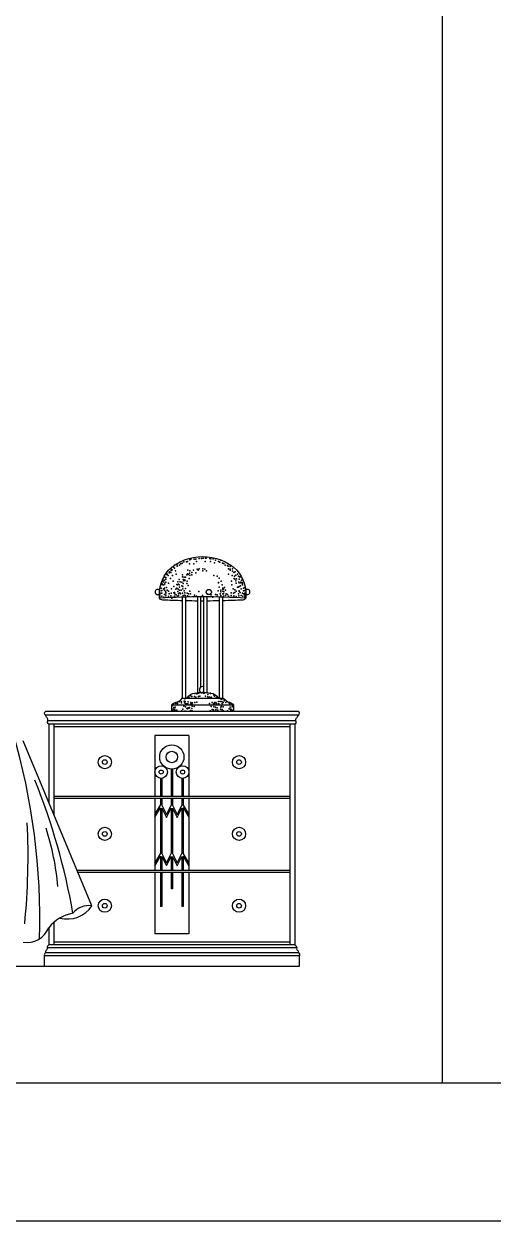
# Model space of a CAD drawing. Header units: inches. Extents: x 6.7 to 49.2, y 11 to 35.8.
# Drawn here: x 34.338 to 35.442, y 11.046 to 13.864 of the extents above; entities that cross this region are included whole.
import ezdxf

# ---------------------------------------------------------------- set-up
doc = ezdxf.new("R2010")
doc.units = ezdxf.units.IN
doc.header["$MEASUREMENT"] = 0
for name, color, linetype in [('02', 2, 'Continuous'), ('1', 1, 'Continuous'), ('4', 4, 'Continuous'), ('kadrbm', 4, 'Continuous')]:
    doc.layers.add(name, color=color, linetype=linetype)

# ---------------------------------------------------------------- blocks, each defined once
blk = doc.blocks.new('kadrbm')
at = {"layer": 'kadrbm', "color": 4}
blk.add_lwpolyline([(0, 0), (0, 24.7972), (21, 24.7972), (21, 0), (0, 0)], close=True, dxfattribs=at)
blk.add_lwpolyline([(20.6631, 0.3257), (20.6631, 24.4603), (0.3369, 24.4603), (0.3369, 0.3257), (20.6631, 0.3257)], dxfattribs=at)

msp = doc.modelspace()

# ---------------------------------------------------------------- linework, layer by layer
at = {"layer": '02'}
for p, q in [((34.7115, 12.2765), (34.7115, 12.5147)), ((34.7187, 12.2765), (34.7187, 12.5149)), ((34.7475, 12.2901), (34.7475, 12.5154)), ((34.7547, 12.3031), (34.7547, 12.5154)), ((34.7617, 12.2901), (34.7617, 12.5154)), ((34.7689, 12.2892), (34.7689, 12.5154)), ((34.7986, 12.2765), (34.7986, 12.5149)), ((34.8059, 12.2765), (34.8059, 12.5147)), ((34.8311, 12.2604), (34.6863, 12.2604)), ((34.9834, 12.2368), (34.3891, 12.2368)), ((34.9782, 12.2238), (34.3943, 12.2238)), ((34.9759, 12.2158), (34.3966, 12.2158)), ((34.4086, 12.2158), (34.4086, 12.0028)), ((34.9639, 12.2093), (34.4086, 12.2093)), ((34.9639, 12.2158), (34.9639, 11.6958)), ((34.6462, 12.1893), (34.6462, 12.0453)), ((34.7262, 12.1893), (34.6462, 12.1893)), ((34.7262, 12.1893), (34.7262, 12.0453)), ((34.6846, 12.1099), (34.6846, 12.0453)), ((34.6876, 12.1099), (34.6876, 12.0453)), ((34.6595, 12.088), (34.6595, 12.0453)), ((34.6625, 12.088), (34.6625, 12.0453)), ((34.7099, 12.088), (34.7099, 12.0453)), ((34.7129, 12.088), (34.7129, 12.0453)), ((34.9639, 12.0453), (34.4086, 12.0453)), ((34.9639, 12.0403), (34.4086, 12.0403)), ((34.6462, 12.0403), (34.6462, 11.8713)), ((34.6595, 12.0403), (34.6595, 12.0248)), ((34.6625, 12.0403), (34.6625, 12.0246)), ((34.6846, 12.0403), (34.6846, 12.0244)), ((34.6876, 12.0403), (34.6876, 12.0246)), ((34.7099, 12.0403), (34.7099, 12.0244)), ((34.7129, 12.0403), (34.7129, 12.0251)), ((34.7262, 12.0403), (34.7262, 11.8713)), ((34.6595, 12.019), (34.6595, 11.9105)), ((34.6625, 12.018), (34.6625, 11.911)), ((34.6846, 12.0178), (34.6846, 11.9108)), ((34.6876, 12.018), (34.6876, 11.911)), ((34.7099, 12.0178), (34.7099, 11.9108)), ((34.7129, 12.0192), (34.7129, 11.9107)), ((34.6595, 11.9046), (34.6595, 11.8713)), ((34.6625, 11.9044), (34.6625, 11.8713)), ((34.6846, 11.9042), (34.6846, 11.8713)), ((34.6876, 11.9044), (34.6876, 11.8713)), ((34.7099, 11.9042), (34.7099, 11.8713)), ((34.7129, 11.9048), (34.7129, 11.8713)), ((34.9639, 11.8713), (34.4634, 11.8713)), ((34.9639, 11.8663), (34.4634, 11.8663)), ((34.6462, 11.8663), (34.6462, 11.7223)), ((34.6595, 11.8663), (34.6595, 11.7863)), ((34.6625, 11.8663), (34.6625, 11.7863)), ((34.6846, 11.8663), (34.6846, 11.8277)), ((34.6876, 11.8663), (34.6876, 11.8277)), ((34.7099, 11.8663), (34.7099, 11.7863)), ((34.7129, 11.8663), (34.7129, 11.7863)), ((34.7262, 11.8663), (34.7262, 11.7223)), ((34.6876, 11.8277), (34.6846, 11.8277)), ((34.6625, 11.7863), (34.6595, 11.7863)), ((34.7129, 11.7863), (34.7099, 11.7863)), ((34.4086, 11.7502), (34.4086, 11.6958)), ((34.9639, 11.7023), (34.4086, 11.7023)), ((34.7262, 11.7223), (34.6462, 11.7223)), ((34.9863, 11.6703), (34.3863, 11.6703)), ((34.9838, 11.6776), (34.3887, 11.6776)), ((34.9799, 11.6893), (34.3927, 11.6892))]:
    msp.add_line(p, q, dxfattribs=at)
for points in [[(34.6574, 12.5121, -0.211623), (34.6781, 12.5783, -0.394402), (34.8393, 12.5783, -0.211623), (34.8599, 12.5121)], [(34.7115, 12.506, -0.006413), (34.665, 12.5078, -0.32566), (34.6574, 12.5121)], [(34.8599, 12.5121, -0.261126), (34.8535, 12.5078, -0.006576), (34.8059, 12.506, -0.006576)], [(34.7475, 12.5054, -0.003969), (34.7187, 12.5058, -0.003969)], [(34.7617, 12.5054, -0.000961), (34.7547, 12.5054, -0.000961)], [(34.7986, 12.5058, -0.004096), (34.7689, 12.5054, -0.004096)], [(34.7225, 12.2765, -0.279541), (34.7407, 12.2886, -0.105641), (34.7767, 12.2886, -0.279541), (34.7948, 12.2765)], [(34.6863, 12.2458), (34.6863, 12.2604, -0.257824), (34.6998, 12.2683, 0.183308), (34.7101, 12.2765), (34.8072, 12.2765), (34.8175, 12.2683, -0.257824), (34.8311, 12.2604), (34.8311, 12.2458)]]:
    msp.add_lwpolyline(points, format="xyb", dxfattribs=at)
for points in [[(34.6462, 12.0027), (34.6595, 12.0248)], [(34.6462, 11.9969), (34.6595, 12.019)], [(34.6625, 12.0246), (34.6736, 12.0028), (34.6846, 12.0244)], [(34.6625, 12.018), (34.6736, 11.9962), (34.6846, 12.0178)], [(34.6876, 12.0246), (34.6988, 12.0026), (34.7099, 12.0244)], [(34.6876, 12.018), (34.6988, 11.9959), (34.7099, 12.0178)], [(34.7129, 12.0251), (34.7262, 12.0027)], [(34.7129, 12.0192), (34.7262, 11.9969)], [(34.6462, 11.8883), (34.6595, 11.9105)], [(34.6462, 11.8825), (34.6595, 11.9046)], [(34.6625, 11.911), (34.6736, 11.8892), (34.6846, 11.9108)], [(34.6625, 11.9044), (34.6736, 11.8826), (34.6846, 11.9042)], [(34.6876, 11.911), (34.6988, 11.889), (34.7099, 11.9108)], [(34.6876, 11.9044), (34.6988, 11.8823), (34.7099, 11.9042)], [(34.7129, 11.9107), (34.7262, 11.8883)], [(34.7129, 11.9048), (34.7262, 11.8825)]]:
    msp.add_lwpolyline(points, dxfattribs=at)
for centre, radius in [((34.7732, 12.5266), 0.00614), ((34.6861, 12.1384), 0.0285), ((34.6861, 12.1384), 0.0135), ((34.5283, 12.1263), 0.0155), ((34.5283, 12.1263), 0.00548), ((34.6611, 12.1028), 0.0148), ((34.7114, 12.1028), 0.0148), ((34.8442, 12.1263), 0.0155), ((34.8442, 12.1263), 0.00548), ((34.6611, 12.1028), 0.00481), ((34.7114, 12.1028), 0.00481), ((34.5283, 11.9573), 0.0155), ((34.5283, 11.9573), 0.00548), ((34.8442, 11.9573), 0.0155), ((34.8442, 11.9573), 0.00548), ((34.5283, 11.7883), 0.0155), ((34.5283, 11.7883), 0.00548), ((34.8442, 11.7883), 0.0155), ((34.8442, 11.7883), 0.00548)]:
    msp.add_circle(centre, radius, dxfattribs=at)
for centre, radius, start, end in [((34.6528, 12.5266), 0.00614, 39.3666, 311.6569), ((34.7587, 10.9554), 1.56, 86.2788, 93.7212), ((34.8638, 12.5266), 0.00614, 237.5485, 131.5231), ((34.7588, 12.2965), 0.00771, 67.6651, 233.2381), ((32.7932, 11.7535), 1.5825, 358.4387, 16.2285), ((32.9123, 11.5006), 1.5645, 9.932, 21.8845), ((32.7482, 11.9037), 1.5996, 354.3251, 2.8536), ((33.7854, 11.7764), 0.6353, 5.1252, 17.8055)]:
    msp.add_arc(centre, radius, start, end, dxfattribs=at)
for p in [(34.7144, 12.5977), (34.7206, 12.5977), (34.7231, 12.5989), (34.7281, 12.6026), (34.7306, 12.6039), (34.7387, 12.6037), (34.7423, 12.6037), (34.7442, 12.5982), (34.7506, 12.6055), (34.7561, 12.6055), (34.7597, 12.6064), (34.7643, 12.5982), (34.7652, 12.6064), (34.767, 12.6064), (34.7753, 12.6055), (34.7771, 12.5982), (34.778, 12.6046), (34.7835, 12.6046), (34.789, 12.6018), (34.7962, 12.5989), (34.7991, 12.5973), (34.8012, 12.6014), (34.6746, 12.568), (34.6755, 12.5689), (34.6797, 12.5717), (34.681, 12.5744), (34.6837, 12.5726), (34.6846, 12.5808), (34.6846, 12.5771), (34.6872, 12.5791), (34.6901, 12.5854), (34.692, 12.5899), (34.6921, 12.5828), (34.6946, 12.5766), (34.6966, 12.5689), (34.6983, 12.5878), (34.6984, 12.5909), (34.7039, 12.5899), (34.707, 12.5927), (34.7103, 12.5945), (34.7231, 12.5698), (34.724, 12.578), (34.7249, 12.568), (34.7277, 12.5927), (34.7277, 12.5707), (34.7281, 12.5766), (34.733, 12.5729), (34.7368, 12.5779), (34.7378, 12.5927), (34.7423, 12.5716), (34.7454, 12.5804), (34.7479, 12.5779), (34.7504, 12.5816), (34.7591, 12.5816), (34.7591, 12.5766), (34.764, 12.5804), (34.7677, 12.5766), (34.7863, 12.5954), (34.8055, 12.5945), (34.8086, 12.594), (34.8119, 12.5899), (34.8173, 12.589), (34.8186, 12.5878), (34.8192, 12.5689), (34.8198, 12.5816), (34.8235, 12.5865), (34.8235, 12.5804), (34.8235, 12.5779), (34.8238, 12.5899), (34.8285, 12.5816), (34.8285, 12.5754), (34.8321, 12.5726), (34.8348, 12.5744), (34.8403, 12.5689), (34.6636, 12.546), (34.6636, 12.5433), (34.6654, 12.5543), (34.6661, 12.5506), (34.6673, 12.5497), (34.6673, 12.5433), (34.6686, 12.5544), (34.6698, 12.5618), (34.6698, 12.5457), (34.6718, 12.557), (34.6718, 12.5497), (34.6723, 12.5605), (34.6773, 12.5655), (34.6782, 12.5479), (34.6828, 12.5588), (34.6874, 12.5652), (34.6892, 12.5524), (34.6975, 12.5442), (34.6983, 12.5432), (34.7002, 12.5506), (34.702, 12.5451), (34.703, 12.5561), (34.703, 12.5433), (34.7057, 12.5506), (34.7094, 12.5497), (34.7094, 12.5415), (34.7112, 12.5671), (34.7112, 12.5625), (34.713, 12.5561), (34.713, 12.5469), (34.7144, 12.5531), (34.7149, 12.5616), (34.7167, 12.5534), (34.7169, 12.5556), (34.7185, 12.5616), (34.7213, 12.5671), (34.7213, 12.5469), (34.7219, 12.5519), (34.7249, 12.5424), (34.7268, 12.5588), (34.7281, 12.5667), (34.7332, 12.5671), (34.7851, 12.5655), (34.7925, 12.5643), (34.7962, 12.5494), (34.7962, 12.5482), (34.7975, 12.5593), (34.8024, 12.5519), (34.8049, 12.5432), (34.8266, 12.5524), (34.8272, 12.5432), (34.8284, 12.5652), (34.833, 12.5588), (34.8334, 12.5643), (34.8347, 12.5568), (34.8371, 12.5667), (34.8371, 12.5531), (34.8375, 12.5479), (34.8384, 12.5581), (34.8433, 12.5643), (34.844, 12.5497), (34.8446, 12.5568), (34.8446, 12.5482), (34.8458, 12.5618), (34.8467, 12.5625), (34.8476, 12.5415), (34.8483, 12.5482), (34.8485, 12.5497), (34.8504, 12.5543), (34.852, 12.5494), (34.8522, 12.546), (34.8522, 12.5433), (34.6581, 12.5204), (34.6581, 12.5168), (34.6581, 12.5131), (34.6599, 12.5241), (34.6608, 12.536), (34.6608, 12.5296), (34.6627, 12.5305), (34.6627, 12.5241), (34.6627, 12.5168), (34.6663, 12.5341), (34.6673, 12.5149), (34.6686, 12.5358), (34.6686, 12.5308), (34.6686, 12.5209), (34.6709, 12.5277), (34.6718, 12.5177), (34.6723, 12.5259), (34.6723, 12.5222), (34.6736, 12.537), (34.6748, 12.5308), (34.6782, 12.5287), (34.6782, 12.5159), (34.6797, 12.5222), (34.6837, 12.5177), (34.6846, 12.5241), (34.6856, 12.5341), (34.6859, 12.5123), (34.6911, 12.5396), (34.6911, 12.525), (34.692, 12.5259), (34.692, 12.5168), (34.6934, 12.5222), (34.6959, 12.5333), (34.6966, 12.5204), (34.6975, 12.536), (34.6993, 12.5168), (34.7002, 12.5277), (34.7011, 12.5332), (34.702, 12.5186), (34.7021, 12.5234), (34.7039, 12.5378), (34.7045, 12.5308), (34.7048, 12.525), (34.7066, 12.5223), (34.7083, 12.5308), (34.7112, 12.5241), (34.712, 12.5395), (34.712, 12.5345), (34.713, 12.5186), (34.7149, 12.5296), (34.7167, 12.5195), (34.7169, 12.5246), (34.7176, 12.5186), (34.7185, 12.5351), (34.7222, 12.5241), (34.7231, 12.5177), (34.7256, 12.5222), (34.7268, 12.5159), (34.7286, 12.5287), (34.7304, 12.5223), (34.7396, 12.5195), (34.7442, 12.5168), (34.7497, 12.5277), (34.7579, 12.5186), (34.7689, 12.5223), (34.7789, 12.5197), (34.7826, 12.5147), (34.7888, 12.5209), (34.7925, 12.5197), (34.7925, 12.516), (34.795, 12.5296), (34.7975, 12.5383), (34.8, 12.5222), (34.8012, 12.5308), (34.8012, 12.5271), (34.8012, 12.5184), (34.8062, 12.5358), (34.8062, 12.5333), (34.8062, 12.5284), (34.8062, 12.5222), (34.8074, 12.5333), (34.8074, 12.5222), (34.8074, 12.5172), (34.8086, 12.5271), (34.8099, 12.537), (34.8124, 12.5308), (34.8124, 12.5184), (34.8136, 12.5222), (34.8173, 12.5209), (34.8198, 12.5172), (34.826, 12.5246), (34.826, 12.5184), (34.8302, 12.5341), (34.8311, 12.5241), (34.8321, 12.5177), (34.8347, 12.5321), (34.8347, 12.5259), (34.8375, 12.5287), (34.8375, 12.5159), (34.8403, 12.5378), (34.8421, 12.5378), (34.8433, 12.5222), (34.844, 12.5177), (34.8446, 12.5395), (34.8446, 12.5296), (34.8449, 12.5277), (34.8471, 12.5259), (34.8494, 12.5341), (34.8494, 12.5186), (34.8522, 12.5241), (34.8531, 12.5168), (34.8545, 12.5222), (34.8549, 12.536), (34.8549, 12.5296), (34.8568, 12.5369), (34.8577, 12.5305), (34.8577, 12.5241), (34.8577, 12.5204), (34.8577, 12.5168), (34.8577, 12.5131), (34.7401, 12.2879), (34.7447, 12.287), (34.7479, 12.2882), (34.7502, 12.2891), (34.756, 12.2896), (34.7586, 12.2905), (34.7607, 12.2885), (34.7624, 12.2888), (34.7764, 12.2882), (34.7773, 12.2879), (34.6877, 12.2594), (34.6953, 12.2646), (34.6996, 12.2641), (34.7037, 12.2678), (34.7084, 12.2693), (34.7089, 12.2661), (34.715, 12.2696), (34.7159, 12.2655), (34.7168, 12.2754), (34.7177, 12.269), (34.718, 12.2643), (34.7215, 12.2632), (34.7235, 12.2635), (34.7244, 12.2769), (34.7244, 12.2679), (34.7264, 12.2792), (34.7267, 12.2777), (34.7299, 12.2629), (34.731, 12.2669), (34.7313, 12.2812), (34.7334, 12.2809), (34.7335, 12.2633), (34.734, 12.258), (34.735, 12.2659), (34.7395, 12.2806), (34.74, 12.2664), (34.7427, 12.2792), (34.7446, 12.2674), (34.7491, 12.2806), (34.7523, 12.2812), (34.765, 12.2812), (34.7709, 12.2856), (34.7712, 12.2798), (34.7747, 12.2792), (34.7748, 12.2639), (34.7787, 12.2792), (34.7814, 12.2664), (34.7839, 12.2633), (34.7848, 12.2844), (34.786, 12.2832), (34.7864, 12.2669), (34.7869, 12.2815), (34.7875, 12.2629), (34.7899, 12.2669), (34.7907, 12.2777), (34.7915, 12.2643), (34.793, 12.2769), (34.796, 12.2689), (34.7962, 12.2635), (34.7968, 12.2638), (34.7997, 12.269), (34.8006, 12.2754), (34.8032, 12.2748), (34.8035, 12.2687), (34.8049, 12.2646), (34.8067, 12.2754), (34.807, 12.2667), (34.809, 12.2702), (34.8131, 12.2667), (34.8209, 12.2652), (34.8227, 12.2638), (34.83, 12.2588), (34.6883, 12.2469), (34.6891, 12.251), (34.6909, 12.2545), (34.6923, 12.2484), (34.6932, 12.251), (34.6941, 12.2553), (34.6966, 12.2467), (34.6976, 12.2487), (34.7098, 12.2467), (34.7118, 12.2507), (34.7145, 12.2577), (34.7162, 12.2466), (34.7183, 12.2565), (34.7185, 12.2463), (34.7215, 12.2521), (34.7226, 12.2518), (34.7247, 12.2542), (34.727, 12.2536), (34.7273, 12.255), (34.7304, 12.2477), (34.7335, 12.2523), (34.734, 12.2467), (34.7385, 12.2573), (34.7763, 12.2467), (34.7773, 12.2472), (34.7788, 12.2573), (34.7808, 12.2502), (34.784, 12.2492), (34.784, 12.2475), (34.7851, 12.2562), (34.7883, 12.2466), (34.7886, 12.2553), (34.7898, 12.2504), (34.7927, 12.2542), (34.7939, 12.2486), (34.7947, 12.2484), (34.8006, 12.2513), (34.8011, 12.2556), (34.8011, 12.2466), (34.8029, 12.2577), (34.8046, 12.2502), (34.8046, 12.2472), (34.8071, 12.2563), (34.8076, 12.2467), (34.8172, 12.2472), (34.8207, 12.2518), (34.8233, 12.2553), (34.8241, 12.251), (34.825, 12.2484), (34.8268, 12.2501), (34.8282, 12.2562), (34.83, 12.2478)]:
    msp.add_point(p, dxfattribs=at)
at = {"layer": '1'}
msp.add_line((31.8863, 11.6458), (34.9863, 11.6458), dxfattribs=at)
at = {"layer": '4'}
for p, q in [((35.3219, 26.1006), (35.3219, 11.3716)), ((34.9834, 12.2458), (34.3891, 12.2458)), ((34.3966, 12.2158), (34.3966, 12.0316)), ((34.9759, 12.2158), (34.9759, 11.6958)), ((34.3966, 11.7363), (34.3966, 11.6958)), ((34.9759, 11.6958), (34.3966, 11.6958)), ((34.3863, 11.6458), (34.3863, 11.6703)), ((34.9863, 11.6458), (34.9863, 11.6703))]:
    msp.add_line(p, q, dxfattribs=at)
for points in [[(34.3966, 12.2158, -0.432361), (34.3943, 12.2238, 0.263016), (34.3927, 12.2305, -0.201838), (34.3891, 12.2368, -0.639001), (34.3891, 12.2458)], [(34.9759, 12.2158, 0.432361), (34.9782, 12.2238, -0.263016), (34.9798, 12.2305, 0.201838), (34.9834, 12.2368, 0.639001), (34.9834, 12.2458)], [(34.4226, 11.7593, 0.321924), (34.4981, 11.788, 0.001085), (34.4981, 11.7881), (34.3363, 12.1763)], [(34.4534, 11.7705, 0.188969), (34.3967, 11.7365)], [(34.3363, 11.7023, 0.345398), (34.3967, 11.7365, -0.096011)], [(34.3966, 11.6958, 0.341849), (34.3927, 11.6893, -0.238802), (34.3914, 11.6838, 0.305477), (34.3887, 11.6776, 0.343447), (34.3863, 11.6703)], [(34.9759, 11.6958, -0.341849), (34.9799, 11.6893, 0.238802), (34.9811, 11.6838, -0.305477), (34.9838, 11.6776, -0.343447), (34.9863, 11.6703)]]:
    msp.add_lwpolyline(points, format="xyb", dxfattribs=at)
msp.add_arc((34.4915, 11.7395), 0.0491, 83.0916, 140.8307, dxfattribs=at)

# ---------------------------------------------------------------- block references
at = {"layer": 'kadrbm'}
msp.add_blockref('kadrbm', (28.2096, 11.046), dxfattribs=at)

doc.saveas('drawing.dxf')
